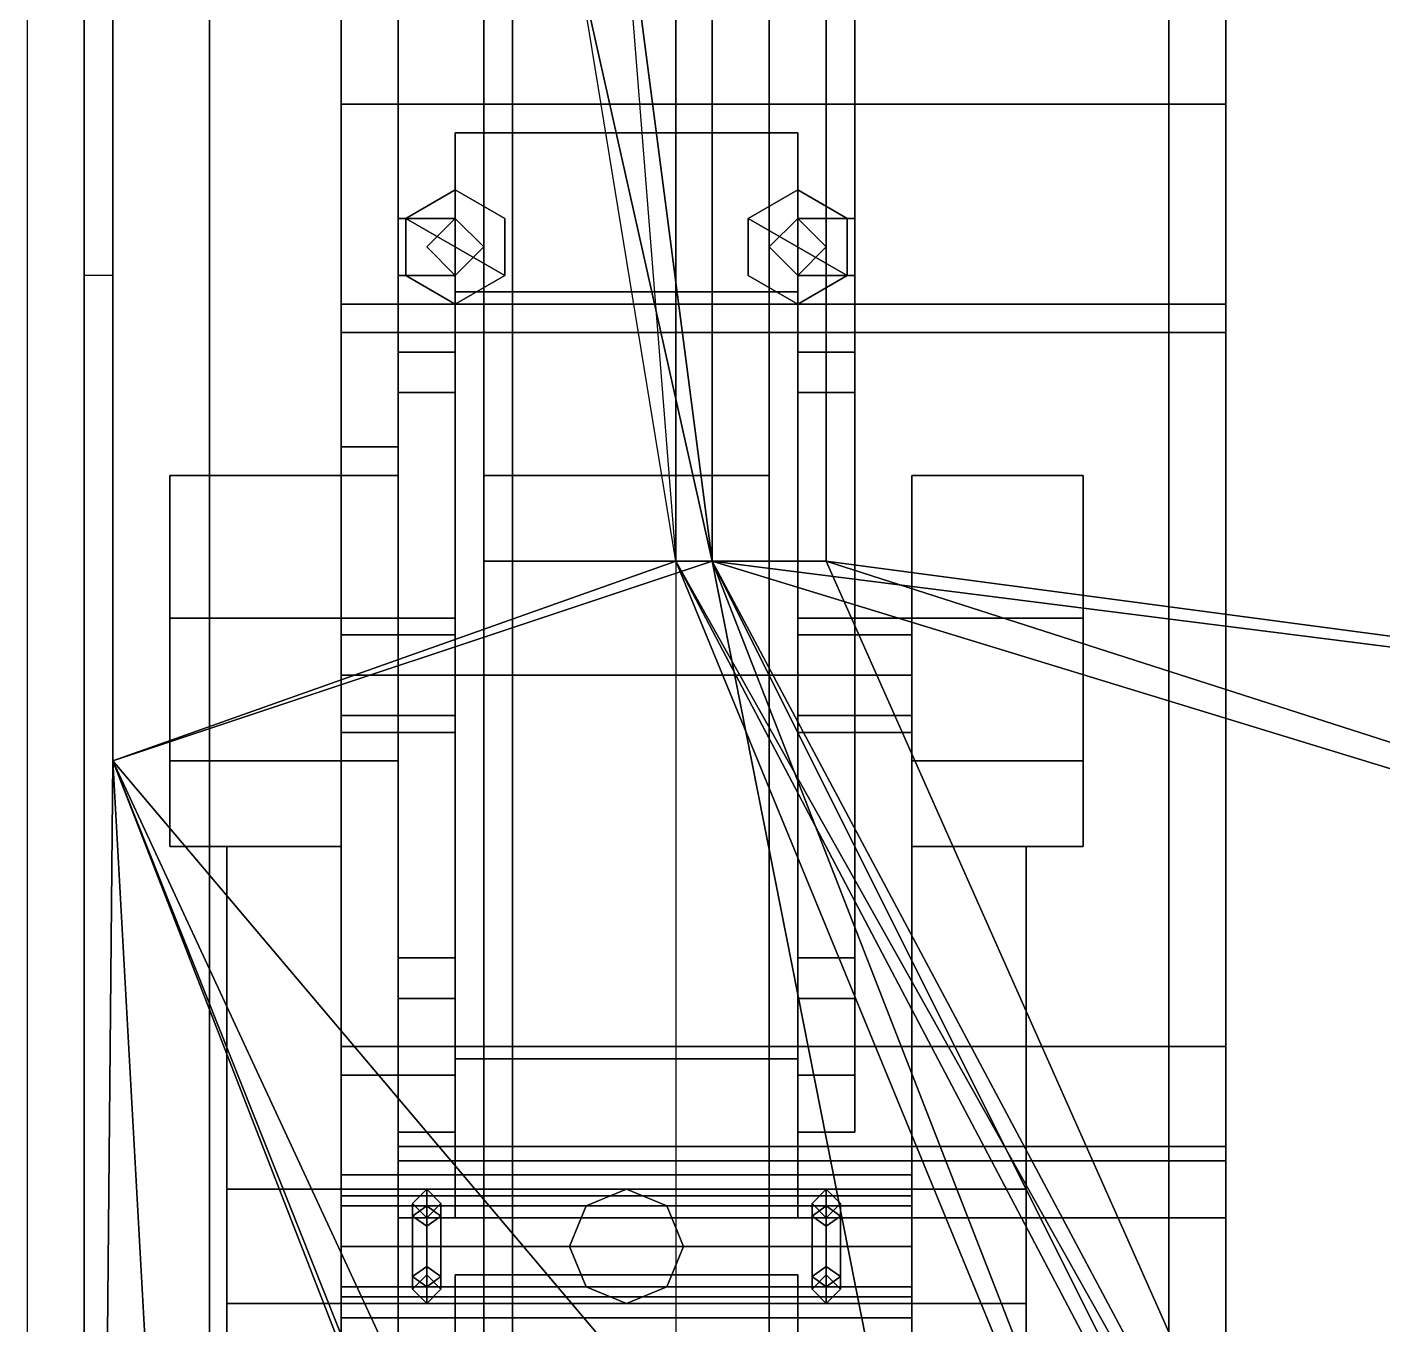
# Model space of a CAD drawing. Header units: millimetres. Extents: x -1.1 to 1.1, y -2.6 to 8.
# Drawn here: x -1.07 to -0.595, y -1.5275 to -1.073 of the extents above; entities that cross this region are included whole.
import ezdxf

# ---------------------------------------------------------------- set-up
doc = ezdxf.new("R2010")
doc.units = ezdxf.units.MM
for name, color, linetype in [('_tmp', 4, 'Continuous'), ('base_patch', 6, 'Continuous'), ('fenders', 6, 'Continuous'), ('skirts', 6, 'Continuous'), ('suspension', 5, 'Continuous'), ('tracks', 3, 'Continuous'), ('wheels', 2, 'Continuous')]:
    doc.layers.add(name, color=color, linetype=linetype)

msp = doc.modelspace()

# ---------------------------------------------------------------- linework, layer by layer
for points in [[(-0.65, -2.36, 0.97), (-0.65, 2.44, 0.97), (-0.65, 2.21, 0.73), (-0.65, 2.02615, 0.65385)], [(-0.65, -2.36, 0.97), (-0.65, -2.36, 0.97), (-0.65, 2.02615, 0.65385), (-0.65, 1.95, 0.47)], [(-0.65, -2.27, 0.41), (-0.65, 1.97485, 0.41), (0.65, 1.97485, 0.41), (0.65, -2.27, 0.41)], [(-0.65, -2.36, 0.97), (-0.65, 1.95, 0.47), (-0.65, 1.97485, 0.41), (-0.65, -2.27, 0.41)], [(-1.04, -0.45, 1.02), (-1.04, 0.97, 0.97), (-1.04, -1.33, 0.97), (-1.04, -1.01, 1.02)], [(-0.86259, -1.01, 1.6), (-0.83, -1.26, 1.69), (-0.83, 0.65, 1.69), (-0.86259, -0.45, 1.6)], [(-0.83, -1.26, 1.69), (0.83, -1.47, 1.69), (0.83, 0.65, 1.69), (-0.83, 0.65, 1.69)], [(-1.04, -1.01, 1.02), (-1.04, -1.33, 0.97), (-1.04, -1.33, 0.97), (-1.04, -1.05, 1.06)], [(-0.87707, -1.05, 1.56), (-0.83, -1.26, 1.69), (-0.83, -1.26, 1.69), (-0.86259, -1.01, 1.6)], [(-1.04, -1.05, 1.11), (-1.04, -1.33, 1.11), (-0.83, -1.26, 1.69), (-0.87707, -1.05, 1.56)], [(-1.04, -1.05, 1.06), (-1.04, -1.33, 0.97), (-1.04, -1.33, 1.11), (-1.04, -1.05, 1.11)], [(-0.65, -2.17, 1.11), (-0.83, -1.26, 1.69), (-0.83, -1.26, 1.69), (-1.04, -1.33, 1.11)], [(-0.6, -1.85, 1.35), (-0.83, -1.26, 1.69), (-0.83, -1.26, 1.69), (-0.65, -2.17, 1.11)], [(-0.59, -1.71, 1.69), (-0.83, -1.26, 1.69), (-0.83, -1.26, 1.69), (-0.59, -1.74, 1.6)], [(-0.59, -1.74, 1.6), (-0.83, -1.26, 1.69), (-0.83, -1.26, 1.69), (-0.6, -1.85, 1.35)], [(-0.17, -1.73, 1.69), (0.02, -1.52, 1.69), (-0.83, -1.26, 1.69), (-0.59, -1.71, 1.69)], [(0.76, -1.52, 1.69), (0.83, -1.47, 1.69), (-0.83, -1.26, 1.69), (0.02, -1.52, 1.69)], [(-0.65, -2.31, 0.97), (-0.65, -2.17, 1.11), (-1.04, -1.33, 1.11), (-1.04, -1.33, 0.97)]]:
    msp.add_3dface(points)
at = {"layer": '_tmp', "extrusion": (0, -1, 0)}
msp.add_line((-0.79, -1.26, 1.69), (-0.85, -1.26, 1.65), dxfattribs=at)
at = {"layer": '_tmp'}
msp.add_xline((-0.84273, 0.65, 1.65485), (0, -1), dxfattribs=at)
at = {"layer": 'base_patch'}
for points in [[(-0.84273, 0.65, 1.65485), (-0.86259, -0.45, 1.6), (-0.86259, -1.01, 1.6), (-0.84273, -1.26, 1.65485)], [(-0.79, 0.65, 1.69), (-0.84273, 0.65, 1.65485), (-0.84273, -1.26, 1.65485), (-0.79, -1.26, 1.69)], [(0.79, 0.65, 1.69), (-0.79, 0.65, 1.69), (-0.79, -1.26, 1.69), (0.79, -1.47, 1.69)], [(-0.87707, -1.05, 1.56), (-1.04, -1.05, 1.11), (-1.04, -1.33, 1.11), (-0.84273, -1.26, 1.65485)], [(-0.84273, -1.26, 1.65485), (-1.04, -1.33, 1.11), (-0.6, -1.85, 1.35)], [(-0.79, -1.26, 1.69), (-0.84273, -1.26, 1.65485), (-0.59, -1.71, 1.69)], [(-0.84273, -1.26, 1.65485), (-0.59, -1.74, 1.6), (-0.59, -1.71, 1.69)], [(-0.84273, -1.26, 1.65485), (-0.6, -1.85, 1.35), (-0.59, -1.74, 1.6)], [(0.79, -1.47, 1.69), (-0.79, -1.26, 1.69), (0.02, -1.52, 1.69), (0.76, -1.52, 1.69)], [(0.02, -1.52, 1.69), (-0.79, -1.26, 1.69), (-0.59, -1.71, 1.69), (-0.17, -1.73, 1.69)], [(-0.6, -1.85, 1.35), (-1.04, -1.33, 1.11), (-0.65, -2.17, 1.11)]]:
    msp.add_3dface(points, dxfattribs=at)
at = {"layer": 'fenders'}
for points in [[(-1.05, -2.41, 0.97), (-1.05, -1.16, 0.97), (-1.05, -1.19, 0.93), (-1.05, -2.41, 0.93)], [(-1.04, -1.33, 0.97), (-1.04, -1.16, 0.97), (-1.05, -1.16, 0.97), (-1.05, -2.41, 0.97)], [(-1.05, -2.41, 0.97), (-1.01, -2.15, 0.97), (-1.01, -1.87, 0.97), (-1.04, -1.33, 0.97)], [(-1.01, -1.87, 0.97), (-0.83, -1.87, 0.97), (-1.04, -1.33, 0.97)], [(-0.83, -1.87, 0.97), (-0.65, -2.31, 0.97), (-1.04, -1.33, 0.97)]]:
    msp.add_3dface(points, dxfattribs=at)
at = {"layer": 'skirts'}
for points in [[(-1.05, -0.48, 0.3), (-1.07, -0.48, 0.29), (-1.07, -2.13, 0.29), (-1.05, -2.14, 0.3)], [(-1.00607, -0.48, 0.68607), (-1.05, -0.48, 0.58), (-1.05, -1.85, 0.58), (-1.00607, -1.85, 0.68607)], [(-1.05, -0.48, 0.58), (-1.05, -0.48, 0.3), (-1.05, -2.14, 0.3), (-1.05, -2.31, 0.58)], [(-1.05, -0.48, 0.3), (-1.05, -1.01, 0.18), (-1.05, -1.08, 0.18), (-1.05, -0.48, 0.3)], [(-1.05, -0.48, 0.3), (-1.05, -1.08, 0.18), (-1.05, -1.3, 0.17), (-1.05, -2.14, 0.3)], [(-0.9, -0.48, 0.73), (-1.00607, -0.48, 0.68607), (-1.00607, -1.85, 0.68607), (-0.9, -1.84, 0.73)], [(-0.65, -0.48, 0.73), (-0.9, -0.48, 0.73), (-0.9, -1.84, 0.73), (-0.65, -1.84, 0.73)], [(-1.05, -1.08, 0.18), (-1.05, -1.15, 0.15), (-1.05, -1.27, 0.15), (-1.05, -1.3, 0.17)], [(-1.05, -2.14, 0.3), (-1.05, -1.3, 0.17), (-1.05, -1.61, 0.17), (-1.05, -2.14, 0.3)], [(-1.05, -1.32, 0.17), (-1.05, -1.36, 0.15), (-1.05, -1.57, 0.15), (-1.05, -1.59, 0.17)]]:
    msp.add_3dface(points, dxfattribs=at)
at = {"layer": 'suspension'}
for points in [[(-0.91, -0.93, 0.48), (-0.91, -1.23, 0.48), (-0.91, -1.17, 0.58), (-0.91, -0.99, 0.58)], [(-0.81, -0.93, 0.48), (-0.81, -1.23, 0.48), (-0.91, -1.23, 0.48), (-0.91, -0.93, 0.48)], [(-0.81, -1.17, 0.58), (-0.81, -1.23, 0.48), (-0.81, -0.93, 0.48), (-0.81, -0.99, 0.58)], [(-0.96, -0.98, 0.48), (-0.96, -1.18, 0.48), (-0.65, -1.18, 0.48), (-0.65, -0.98, 0.48)], [(-0.96, -0.99, 0.39), (-0.96, -1.17, 0.39), (-0.96, -1.18, 0.48), (-0.96, -0.98, 0.48)], [(-0.78, -0.98, 0.58), (-0.78, -1.18, 0.58), (-0.94, -1.18, 0.58), (-0.94, -0.98, 0.58)], [(-0.94, -0.98, 0.6), (-0.94, -1.18, 0.6), (-0.78, -1.18, 0.6), (-0.78, -0.98, 0.6)], [(-0.94, -0.98, 0.58), (-0.94, -1.18, 0.58), (-0.94, -1.18, 0.6), (-0.94, -0.98, 0.6)], [(-0.78, -1.18, 0.6), (-0.78, -1.18, 0.58), (-0.78, -0.98, 0.58), (-0.78, -0.98, 0.6)], [(-0.96, -0.99, 0.34), (-0.96, -1.17, 0.34), (-0.96, -1.17, 0.39), (-0.96, -0.99, 0.39)], [(-0.96, -1.06, 0.3), (-0.96, -1.1, 0.3), (-0.96, -1.17, 0.34), (-0.96, -0.99, 0.34)], [(-0.65, -1.06, 0.3), (-0.65, -1.1, 0.3), (-0.96, -1.1, 0.3), (-0.96, -1.06, 0.3)], [(-0.96, -1.17, 0.34), (-0.96, -1.1, 0.3), (-0.65, -1.1, 0.3), (-0.65, -1.17, 0.34)], [(-0.90268, -1.14, 0.62), (-0.92, -1.13, 0.62), (-0.93732, -1.14, 0.62), (-0.90268, -1.16, 0.62)], [(-0.92, -1.13, 0.6), (-0.93732, -1.14, 0.6), (-0.93732, -1.14, 0.62), (-0.92, -1.13, 0.62)], [(-0.90268, -1.14, 0.6), (-0.92, -1.13, 0.6), (-0.92, -1.13, 0.62), (-0.90268, -1.14, 0.62)], [(-0.8, -1.13, 0.6), (-0.81732, -1.14, 0.6), (-0.81732, -1.14, 0.62), (-0.8, -1.13, 0.62)], [(-0.78268, -1.14, 0.62), (-0.8, -1.13, 0.62), (-0.81732, -1.14, 0.62), (-0.78268, -1.16, 0.62)], [(-0.78268, -1.14, 0.6), (-0.8, -1.13, 0.6), (-0.8, -1.13, 0.62), (-0.78268, -1.14, 0.62)], [(-0.90268, -1.16, 0.62), (-0.93732, -1.14, 0.62), (-0.93732, -1.16, 0.62), (-0.92, -1.17, 0.62)], [(-0.93732, -1.14, 0.6), (-0.93732, -1.16, 0.6), (-0.93732, -1.16, 0.62), (-0.93732, -1.14, 0.62)], [(-0.92, -1.14, 0.48), (-0.93, -1.15, 0.48), (-0.93, -1.15, 0.58), (-0.92, -1.14, 0.58)], [(-0.91, -1.15, 0.48), (-0.92, -1.14, 0.48), (-0.92, -1.14, 0.58), (-0.91, -1.15, 0.58)], [(-0.90268, -1.16, 0.6), (-0.90268, -1.14, 0.6), (-0.90268, -1.14, 0.62), (-0.90268, -1.16, 0.62)], [(-0.81732, -1.14, 0.6), (-0.81732, -1.16, 0.6), (-0.81732, -1.16, 0.62), (-0.81732, -1.14, 0.62)], [(-0.78268, -1.16, 0.62), (-0.81732, -1.14, 0.62), (-0.81732, -1.16, 0.62), (-0.8, -1.17, 0.62)], [(-0.8, -1.14, 0.48), (-0.81, -1.15, 0.48), (-0.81, -1.15, 0.58), (-0.8, -1.14, 0.58)], [(-0.79, -1.15, 0.48), (-0.8, -1.14, 0.48), (-0.8, -1.14, 0.58), (-0.79, -1.15, 0.58)], [(-0.78268, -1.16, 0.6), (-0.78268, -1.14, 0.6), (-0.78268, -1.14, 0.62), (-0.78268, -1.16, 0.62)], [(-0.93, -1.15, 0.48), (-0.92, -1.16, 0.48), (-0.92, -1.16, 0.58), (-0.93, -1.15, 0.58)], [(-0.92, -1.16, 0.48), (-0.91, -1.15, 0.48), (-0.91, -1.15, 0.58), (-0.92, -1.16, 0.58)], [(-0.81, -1.15, 0.48), (-0.8, -1.16, 0.48), (-0.8, -1.16, 0.58), (-0.81, -1.15, 0.58)], [(-0.8, -1.16, 0.48), (-0.79, -1.15, 0.48), (-0.79, -1.15, 0.58), (-0.8, -1.16, 0.58)], [(-0.93732, -1.16, 0.6), (-0.92, -1.17, 0.6), (-0.92, -1.17, 0.62), (-0.93732, -1.16, 0.62)], [(-0.92, -1.17, 0.6), (-0.90268, -1.16, 0.6), (-0.90268, -1.16, 0.62), (-0.92, -1.17, 0.62)], [(-0.81732, -1.16, 0.6), (-0.8, -1.17, 0.6), (-0.8, -1.17, 0.62), (-0.81732, -1.16, 0.62)], [(-0.8, -1.17, 0.6), (-0.78268, -1.16, 0.6), (-0.78268, -1.16, 0.62), (-0.8, -1.17, 0.62)], [(-0.96, -1.18, 0.48), (-0.96, -1.17, 0.39), (-0.65, -1.17, 0.39), (-0.65, -1.18, 0.48)], [(-0.96, -1.17, 0.39), (-0.96, -1.17, 0.34), (-0.65, -1.17, 0.34), (-0.65, -1.17, 0.39)], [(-0.96, -1.17, 0.39), (-0.96, -1.22, 0.39), (-0.94, -1.22, 0.39), (-0.94, -1.17, 0.39)], [(-0.96, -1.17, 0.34), (-0.96, -1.23, 0.34), (-0.96, -1.22, 0.39), (-0.96, -1.17, 0.39)], [(-0.94, -1.17, 0.34), (-0.94, -1.23, 0.34), (-0.96, -1.23, 0.34), (-0.96, -1.17, 0.34)], [(-0.94, -1.22, 0.39), (-0.94, -1.23, 0.34), (-0.94, -1.17, 0.34), (-0.94, -1.17, 0.39)], [(-0.91, -1.17, 0.58), (-0.91, -1.26, 0.57), (-0.81, -1.26, 0.57), (-0.81, -1.17, 0.58)], [(-0.91, -1.23, 0.48), (-0.91, -1.23, 0.48), (-0.91, -1.26, 0.57), (-0.91, -1.17, 0.58)], [(-0.81, -1.26, 0.57), (-0.81, -1.23, 0.48), (-0.81, -1.23, 0.48), (-0.81, -1.17, 0.58)], [(-0.94, -1.18, 0.6), (-0.94, -1.18, 0.58), (-0.78, -1.18, 0.58), (-0.78, -1.18, 0.6)], [(-0.96, -1.23, 0.34), (-0.96, -1.33, 0.33), (-0.96, -1.32, 0.38), (-0.96, -1.22, 0.39)], [(-0.96, -1.22, 0.39), (-0.96, -1.32, 0.38), (-0.94, -1.32, 0.38), (-0.94, -1.22, 0.39)], [(-0.94, -1.32, 0.38), (-0.94, -1.33, 0.33), (-0.94, -1.23, 0.34), (-0.94, -1.22, 0.39)], [(-1.02, -1.33, 0.28), (-1.02, -1.23, 0.13), (-1.02, -1.36, 0.13), (-1.02, -1.36, 0.26)], [(-0.96, -1.28, 0.28), (-0.96, -1.23, 0.26), (-1.02, -1.23, 0.26), (-1.02, -1.28, 0.28)], [(-1.02, -1.28, 0.28), (-1.02, -1.23, 0.26), (-1.02, -1.23, 0.13), (-1.02, -1.33, 0.28)], [(-1.02, -1.23, 0.13), (-1.02, -1.23, 0.26), (-0.96, -1.23, 0.26), (-0.96, -1.23, 0.13)], [(-1.02, -1.36, 0.13), (-1.02, -1.23, 0.13), (-0.96, -1.23, 0.13), (-0.96, -1.36, 0.13)], [(-0.96, -1.36, 0.13), (-0.96, -1.23, 0.13), (-0.96, -1.33, 0.28), (-0.96, -1.36, 0.26)], [(-0.96, -1.23, 0.13), (-0.96, -1.23, 0.26), (-0.96, -1.28, 0.28), (-0.96, -1.33, 0.28)], [(-0.94, -1.23, 0.34), (-0.94, -1.33, 0.33), (-0.96, -1.33, 0.33), (-0.96, -1.23, 0.34)], [(-0.81, -1.23, 0.48), (-0.81, -1.56, 0.39), (-0.91, -1.56, 0.39), (-0.91, -1.23, 0.48)], [(-0.91, -1.23, 0.48), (-0.91, -1.56, 0.39), (-0.91, -1.58, 0.46), (-0.91, -1.26, 0.57)], [(-0.81, -1.58, 0.46), (-0.81, -1.56, 0.39), (-0.81, -1.23, 0.48), (-0.81, -1.26, 0.57)], [(-0.76, -1.33, 0.28), (-0.76, -1.23, 0.13), (-0.76, -1.36, 0.13), (-0.76, -1.36, 0.26)], [(-0.76, -1.28, 0.28), (-0.76, -1.23, 0.26), (-0.76, -1.23, 0.13), (-0.76, -1.33, 0.28)], [(-0.7, -1.28, 0.28), (-0.7, -1.23, 0.26), (-0.76, -1.23, 0.26), (-0.76, -1.28, 0.28)], [(-0.76, -1.23, 0.13), (-0.76, -1.23, 0.26), (-0.7, -1.23, 0.26), (-0.7, -1.23, 0.13)], [(-0.76, -1.36, 0.13), (-0.76, -1.23, 0.13), (-0.7, -1.23, 0.13), (-0.7, -1.36, 0.13)], [(-0.7, -1.36, 0.13), (-0.7, -1.23, 0.13), (-0.7, -1.33, 0.28), (-0.7, -1.36, 0.26)], [(-0.7, -1.23, 0.13), (-0.7, -1.23, 0.26), (-0.7, -1.28, 0.28), (-0.7, -1.33, 0.28)], [(-0.91, -1.26, 0.57), (-0.91, -1.58, 0.46), (-0.81, -1.58, 0.46), (-0.81, -1.26, 0.57)], [(-0.96, -1.33, 0.28), (-0.96, -1.28, 0.28), (-1.02, -1.28, 0.28), (-1.02, -1.33, 0.28)], [(-0.7, -1.33, 0.28), (-0.7, -1.28, 0.28), (-0.76, -1.28, 0.28), (-0.76, -1.33, 0.28)], [(-0.96, -1.32, 0.38), (-0.96, -1.44, 0.33), (-0.94, -1.44, 0.33), (-0.94, -1.32, 0.38)], [(-0.96, -1.33, 0.33), (-0.96, -1.43, 0.29), (-0.96, -1.44, 0.33), (-0.96, -1.32, 0.38)], [(-0.94, -1.44, 0.33), (-0.94, -1.43, 0.29), (-0.94, -1.33, 0.33), (-0.94, -1.32, 0.38)], [(-0.96, -1.36, 0.26), (-0.96, -1.33, 0.28), (-1.02, -1.33, 0.28), (-1.02, -1.36, 0.26)], [(-0.94, -1.33, 0.33), (-0.94, -1.43, 0.29), (-0.96, -1.43, 0.29), (-0.96, -1.33, 0.33)], [(-0.7, -1.36, 0.26), (-0.7, -1.33, 0.28), (-0.76, -1.33, 0.28), (-0.76, -1.36, 0.26)], [(-1, -1.48, 0.33), (-1, -1.36, 0.26), (-1, -1.64, 0.26), (-1, -1.52, 0.33)], [(-1, -1.36, 0.26), (-1, -1.36, 0.13), (-1, -1.64, 0.13), (-1, -1.64, 0.26)], [(-1, -1.64, 0.13), (-1, -1.36, 0.13), (-0.96, -1.36, 0.13), (-0.96, -1.64, 0.13)], [(-0.96, -1.48, 0.33), (-0.96, -1.36, 0.26), (-1, -1.36, 0.26), (-1, -1.48, 0.33)], [(-0.96, -1.64, 0.26), (-0.96, -1.36, 0.26), (-0.96, -1.48, 0.33), (-0.96, -1.52, 0.33)], [(-0.96, -1.64, 0.13), (-0.96, -1.36, 0.13), (-0.96, -1.36, 0.26), (-0.96, -1.64, 0.26)], [(-0.76, -1.36, 0.13), (-0.76, -1.64, 0.13), (-0.76, -1.64, 0.26), (-0.76, -1.36, 0.26)], [(-0.76, -1.36, 0.26), (-0.76, -1.64, 0.26), (-0.76, -1.52, 0.33), (-0.76, -1.48, 0.33)], [(-0.72, -1.36, 0.13), (-0.72, -1.64, 0.13), (-0.76, -1.64, 0.13), (-0.76, -1.36, 0.13)], [(-0.72, -1.48, 0.33), (-0.72, -1.36, 0.26), (-0.76, -1.36, 0.26), (-0.76, -1.48, 0.33)], [(-0.72, -1.64, 0.26), (-0.72, -1.64, 0.13), (-0.72, -1.36, 0.13), (-0.72, -1.36, 0.26)], [(-0.72, -1.52, 0.33), (-0.72, -1.64, 0.26), (-0.72, -1.36, 0.26), (-0.72, -1.48, 0.33)], [(-0.94, -1.43, 0.29), (-0.94, -1.5, 0.26), (-0.96, -1.5, 0.26), (-0.96, -1.43, 0.29)], [(-0.96, -1.43, 0.29), (-0.96, -1.5, 0.26), (-0.96, -1.5, 0.3), (-0.96, -1.44, 0.33)], [(-0.94, -1.465, 0.49), (-0.94, -1.555, 0.49), (-0.94, -1.59, 0.57), (-0.94, -1.43, 0.57)], [(-0.94, -1.43, 0.57), (-0.94, -1.59, 0.57), (-0.65, -1.59, 0.57), (-0.65, -1.43, 0.57)], [(-0.94, -1.5, 0.3), (-0.94, -1.5, 0.26), (-0.94, -1.43, 0.29), (-0.94, -1.44, 0.33)], [(-0.65, -1.43, 0.57), (-0.65, -1.465, 0.49), (-0.94, -1.465, 0.49), (-0.94, -1.43, 0.57)], [(-0.96, -1.44, 0.33), (-0.96, -1.5, 0.3), (-0.94, -1.5, 0.3), (-0.94, -1.44, 0.33)], [(-0.65, -1.465, 0.49), (-0.65, -1.555, 0.49), (-0.94, -1.555, 0.49), (-0.94, -1.465, 0.49)], [(-0.65, -1.47, 0.7), (-0.65, -1.47, 0.57), (-0.94, -1.47, 0.57), (-0.65, -1.47, 0.7)], [(-0.94, -1.47, 0.57), (-0.94, -1.49, 0.57), (-0.65, -1.49, 0.7), (-0.65, -1.47, 0.7)], [(-0.96, -1.48232, 0.26232), (-0.96, -1.475, 0.28), (-0.76, -1.475, 0.28), (-0.76, -1.48232, 0.26232)], [(-0.96, -1.475, 0.28), (-0.96, -1.48232, 0.29768), (-0.76, -1.48232, 0.29768), (-0.76, -1.475, 0.28)], [(-0.96, -1.52, 0.33), (-0.96, -1.48, 0.33), (-1, -1.48, 0.33), (-1, -1.52, 0.33)], [(-0.96, -1.48586, 0.37586), (-0.96, -1.5, 0.37), (-0.96, -1.51414, 0.37586), (-0.96, -1.48, 0.39)], [(-0.96, -1.48, 0.39), (-0.96, -1.51414, 0.37586), (-0.96, -1.52, 0.39), (-0.96, -1.48586, 0.40414)], [(-0.96, -1.48586, 0.37586), (-0.96, -1.48, 0.39), (-0.76, -1.48, 0.39), (-0.76, -1.48586, 0.37586)], [(-0.96, -1.48, 0.39), (-0.96, -1.48586, 0.40414), (-0.76, -1.48586, 0.40414), (-0.76, -1.48, 0.39)], [(-0.935, -1.48939, 0.48061), (-0.93, -1.48586, 0.48414), (-0.93, -1.48, 0.47), (-0.935, -1.485, 0.47)], [(-0.93, -1.48, 0.39), (-0.935, -1.485, 0.4), (-0.935, -1.485, 0.47), (-0.93, -1.48, 0.47)], [(-0.93, -1.48586, 0.48414), (-0.925, -1.48939, 0.48061), (-0.925, -1.485, 0.47), (-0.93, -1.48, 0.47)], [(-0.925, -1.485, 0.4), (-0.93, -1.48, 0.39), (-0.93, -1.48, 0.47), (-0.925, -1.485, 0.47)], [(-0.87414, -1.48586, 0.37586), (-0.86, -1.48, 0.39), (-0.86, -1.48, 0.28), (-0.87414, -1.48586, 0.28)], [(-0.86, -1.48, 0.39), (-0.84586, -1.48586, 0.37586), (-0.84586, -1.48586, 0.28), (-0.86, -1.48, 0.28)], [(-0.79, -1.48, 0.39), (-0.795, -1.485, 0.4), (-0.795, -1.485, 0.47), (-0.79, -1.48, 0.47)], [(-0.795, -1.48939, 0.48061), (-0.79, -1.48586, 0.48414), (-0.79, -1.48, 0.47), (-0.795, -1.485, 0.47)], [(-0.785, -1.485, 0.4), (-0.79, -1.48, 0.39), (-0.79, -1.48, 0.47), (-0.785, -1.485, 0.47)], [(-0.79, -1.48586, 0.48414), (-0.785, -1.48939, 0.48061), (-0.785, -1.485, 0.47), (-0.79, -1.48, 0.47)], [(-0.76, -1.48, 0.39), (-0.76, -1.51414, 0.40414), (-0.76, -1.52, 0.39), (-0.76, -1.48586, 0.37586)], [(-0.76, -1.48586, 0.40414), (-0.76, -1.5, 0.41), (-0.76, -1.51414, 0.40414), (-0.76, -1.48, 0.39)], [(-0.76, -1.48, 0.33), (-0.76, -1.52, 0.33), (-0.72, -1.52, 0.33), (-0.72, -1.48, 0.33)], [(-0.96, -1.5, 0.255), (-0.96, -1.48232, 0.26232), (-0.76, -1.48232, 0.26232), (-0.76, -1.5, 0.255)], [(-0.96, -1.48232, 0.29768), (-0.96, -1.5, 0.305), (-0.76, -1.5, 0.305), (-0.76, -1.48232, 0.29768)], [(-0.96, -1.48586, 0.40414), (-0.96, -1.52, 0.39), (-0.96, -1.51414, 0.40414), (-0.96, -1.5, 0.41)], [(-0.96, -1.5, 0.37), (-0.96, -1.48586, 0.37586), (-0.76, -1.48586, 0.37586), (-0.76, -1.5, 0.37)], [(-0.96, -1.48586, 0.40414), (-0.96, -1.5, 0.41), (-0.76, -1.5, 0.41), (-0.76, -1.48586, 0.40414)], [(-0.93, -1.49293, 0.47707), (-0.935, -1.48939, 0.48061), (-0.935, -1.485, 0.47), (-0.93, -1.49, 0.47)], [(-0.935, -1.485, 0.4), (-0.93, -1.49, 0.405), (-0.93, -1.49, 0.47), (-0.935, -1.485, 0.47)], [(-0.935, -1.5, 0.485), (-0.93, -1.5, 0.49), (-0.93, -1.48586, 0.48414), (-0.935, -1.48939, 0.48061)], [(-0.925, -1.48939, 0.48061), (-0.93, -1.49293, 0.47707), (-0.93, -1.49, 0.47), (-0.925, -1.485, 0.47)], [(-0.93, -1.49, 0.405), (-0.925, -1.485, 0.4), (-0.925, -1.485, 0.47), (-0.93, -1.49, 0.47)], [(-0.93, -1.5, 0.49), (-0.925, -1.5, 0.485), (-0.925, -1.48939, 0.48061), (-0.93, -1.48586, 0.48414)], [(-0.88, -1.5, 0.37), (-0.87414, -1.48586, 0.37586), (-0.87414, -1.48586, 0.28), (-0.88, -1.5, 0.28)], [(-0.84586, -1.48586, 0.37586), (-0.84, -1.5, 0.37), (-0.84, -1.5, 0.28), (-0.84586, -1.48586, 0.28)], [(-0.795, -1.485, 0.4), (-0.79, -1.49, 0.405), (-0.79, -1.49, 0.47), (-0.795, -1.485, 0.47)], [(-0.79, -1.49293, 0.47707), (-0.795, -1.48939, 0.48061), (-0.795, -1.485, 0.47), (-0.79, -1.49, 0.47)], [(-0.795, -1.5, 0.485), (-0.79, -1.5, 0.49), (-0.79, -1.48586, 0.48414), (-0.795, -1.48939, 0.48061)], [(-0.79, -1.49, 0.405), (-0.785, -1.485, 0.4), (-0.785, -1.485, 0.47), (-0.79, -1.49, 0.47)], [(-0.785, -1.48939, 0.48061), (-0.79, -1.49293, 0.47707), (-0.79, -1.49, 0.47), (-0.785, -1.485, 0.47)], [(-0.79, -1.5, 0.49), (-0.785, -1.5, 0.485), (-0.785, -1.48939, 0.48061), (-0.79, -1.48586, 0.48414)], [(-0.76, -1.48586, 0.37586), (-0.76, -1.52, 0.39), (-0.76, -1.51414, 0.37586), (-0.76, -1.5, 0.37)], [(-0.65, -1.49, 0.7), (-0.94, -1.49, 0.57), (-0.65, -1.49, 0.57), (-0.65, -1.49, 0.7)], [(-0.93, -1.5, 0.48), (-0.935, -1.5, 0.485), (-0.935, -1.48939, 0.48061), (-0.93, -1.49293, 0.47707)], [(-0.925, -1.5, 0.485), (-0.93, -1.5, 0.48), (-0.93, -1.49293, 0.47707), (-0.925, -1.48939, 0.48061)], [(-0.79, -1.5, 0.48), (-0.795, -1.5, 0.485), (-0.795, -1.48939, 0.48061), (-0.79, -1.49293, 0.47707)], [(-0.785, -1.5, 0.485), (-0.79, -1.5, 0.48), (-0.79, -1.49293, 0.47707), (-0.785, -1.48939, 0.48061)], [(-0.96, -1.51768, 0.26232), (-0.96, -1.5, 0.255), (-0.76, -1.5, 0.255), (-0.76, -1.51768, 0.26232)], [(-0.96, -1.51414, 0.37586), (-0.96, -1.5, 0.37), (-0.76, -1.5, 0.37), (-0.76, -1.51414, 0.37586)], [(-0.96, -1.5, 0.41), (-0.96, -1.51414, 0.40414), (-0.76, -1.51414, 0.40414), (-0.76, -1.5, 0.41)], [(-0.96, -1.5, 0.305), (-0.96, -1.51768, 0.29768), (-0.76, -1.51768, 0.29768), (-0.76, -1.5, 0.305)], [(-0.93, -1.50707, 0.47707), (-0.935, -1.51061, 0.48061), (-0.935, -1.5, 0.485), (-0.93, -1.5, 0.48)], [(-0.935, -1.51061, 0.48061), (-0.93, -1.51414, 0.48414), (-0.93, -1.5, 0.49), (-0.935, -1.5, 0.485)], [(-0.925, -1.51061, 0.48061), (-0.93, -1.50707, 0.47707), (-0.93, -1.5, 0.48), (-0.925, -1.5, 0.485)], [(-0.93, -1.51414, 0.48414), (-0.925, -1.51061, 0.48061), (-0.925, -1.5, 0.485), (-0.93, -1.5, 0.49)], [(-0.87414, -1.51414, 0.37586), (-0.88, -1.5, 0.37), (-0.88, -1.5, 0.28), (-0.87414, -1.51414, 0.28)], [(-0.84, -1.5, 0.37), (-0.84586, -1.51414, 0.37586), (-0.84586, -1.51414, 0.28), (-0.84, -1.5, 0.28)], [(-0.795, -1.51061, 0.48061), (-0.79, -1.51414, 0.48414), (-0.79, -1.5, 0.49), (-0.795, -1.5, 0.485)], [(-0.79, -1.50707, 0.47707), (-0.795, -1.51061, 0.48061), (-0.795, -1.5, 0.485), (-0.79, -1.5, 0.48)], [(-0.79, -1.51414, 0.48414), (-0.785, -1.51061, 0.48061), (-0.785, -1.5, 0.485), (-0.79, -1.5, 0.49)], [(-0.785, -1.51061, 0.48061), (-0.79, -1.50707, 0.47707), (-0.79, -1.5, 0.48), (-0.785, -1.5, 0.485)], [(-0.93, -1.51, 0.47), (-0.935, -1.515, 0.47), (-0.935, -1.51061, 0.48061), (-0.93, -1.50707, 0.47707)], [(-0.93, -1.51, 0.405), (-0.935, -1.515, 0.4), (-0.935, -1.515, 0.47), (-0.93, -1.51, 0.47)], [(-0.925, -1.515, 0.47), (-0.93, -1.51, 0.47), (-0.93, -1.50707, 0.47707), (-0.925, -1.51061, 0.48061)], [(-0.925, -1.515, 0.4), (-0.93, -1.51, 0.405), (-0.93, -1.51, 0.47), (-0.925, -1.515, 0.47)], [(-0.79, -1.51, 0.47), (-0.795, -1.515, 0.47), (-0.795, -1.51061, 0.48061), (-0.79, -1.50707, 0.47707)], [(-0.79, -1.51, 0.405), (-0.795, -1.515, 0.4), (-0.795, -1.515, 0.47), (-0.79, -1.51, 0.47)], [(-0.785, -1.515, 0.47), (-0.79, -1.51, 0.47), (-0.79, -1.50707, 0.47707), (-0.785, -1.51061, 0.48061)], [(-0.785, -1.515, 0.4), (-0.79, -1.51, 0.405), (-0.79, -1.51, 0.47), (-0.785, -1.515, 0.47)], [(-0.96, -1.52, 0.39), (-0.96, -1.51414, 0.37586), (-0.76, -1.51414, 0.37586), (-0.76, -1.52, 0.39)], [(-0.96, -1.51414, 0.40414), (-0.96, -1.52, 0.39), (-0.76, -1.52, 0.39), (-0.76, -1.51414, 0.40414)], [(-0.935, -1.515, 0.47), (-0.93, -1.52, 0.47), (-0.93, -1.51414, 0.48414), (-0.935, -1.51061, 0.48061)], [(-0.935, -1.515, 0.4), (-0.93, -1.52, 0.39), (-0.93, -1.52, 0.47), (-0.935, -1.515, 0.47)], [(-0.93, -1.52, 0.47), (-0.925, -1.515, 0.47), (-0.925, -1.51061, 0.48061), (-0.93, -1.51414, 0.48414)], [(-0.93, -1.52, 0.39), (-0.925, -1.515, 0.4), (-0.925, -1.515, 0.47), (-0.93, -1.52, 0.47)], [(-0.86, -1.52, 0.39), (-0.87414, -1.51414, 0.37586), (-0.87414, -1.51414, 0.28), (-0.86, -1.52, 0.28)], [(-0.84586, -1.51414, 0.37586), (-0.86, -1.52, 0.39), (-0.86, -1.52, 0.28), (-0.84586, -1.51414, 0.28)], [(-0.795, -1.515, 0.47), (-0.79, -1.52, 0.47), (-0.79, -1.51414, 0.48414), (-0.795, -1.51061, 0.48061)], [(-0.795, -1.515, 0.4), (-0.79, -1.52, 0.39), (-0.79, -1.52, 0.47), (-0.795, -1.515, 0.47)], [(-0.79, -1.52, 0.47), (-0.785, -1.515, 0.47), (-0.785, -1.51061, 0.48061), (-0.79, -1.51414, 0.48414)], [(-0.79, -1.52, 0.39), (-0.785, -1.515, 0.4), (-0.785, -1.515, 0.47), (-0.79, -1.52, 0.47)], [(-1, -1.52, 0.33), (-1, -1.64, 0.26), (-0.96, -1.64, 0.26), (-0.96, -1.52, 0.33)], [(-0.96, -1.525, 0.28), (-0.96, -1.51768, 0.26232), (-0.76, -1.51768, 0.26232), (-0.76, -1.525, 0.28)], [(-0.96, -1.51768, 0.29768), (-0.96, -1.525, 0.28), (-0.76, -1.525, 0.28), (-0.76, -1.51768, 0.29768)], [(-0.76, -1.52, 0.33), (-0.76, -1.64, 0.26), (-0.72, -1.64, 0.26), (-0.72, -1.52, 0.33)]]:
    msp.add_3dface(points, dxfattribs=at)
at = {"layer": 'tracks'}
for points in [[(-1.05, 2.05), (-1.05, -1.71), (-0.67, -1.71), (-0.67, 2.05)], [(-1.05, 2.05, -0.03), (-1.05, -1.72, -0.03), (-1.05, -1.71), (-1.05, 2.05)], [(-0.67, -1.71), (-0.67, -1.72, -0.03), (-0.67, 2.05, -0.03), (-0.67, 2.05)], [(-0.67, -0.36, 0.82), (-0.67, -2.23, 0.78), (-1.05, -2.23, 0.78), (-1.05, -0.36, 0.82)], [(-1.05, -2.23, 0.78), (-1.05, -2.23, 0.82), (-1.05, -0.36, 0.86), (-1.05, -0.36, 0.82)], [(-1.05, -0.36, 0.86), (-1.05, -2.23, 0.82), (-0.67, -2.23, 0.82), (-0.67, -0.36, 0.86)], [(-0.67, -0.36, 0.86), (-0.67, -2.23, 0.82), (-0.67, -2.23, 0.78), (-0.67, -0.36, 0.82)]]:
    msp.add_3dface(points, dxfattribs=at)
at = {"layer": 'wheels'}
for points in [[(-0.8, -1.16565, 0.32435), (-0.8, -1.11, 0.19), (-0.92, -1.11, 0.19), (-0.92, -1.16565, 0.32435)], [(-0.92, -1.16565, 0.32435), (-0.92, -1.11, 0.19), (-0.92, -1.14, 0.19), (-0.92, -1.18686, 0.30314)], [(-0.8, -1.11, 0.19), (-0.8, -1.16565, 0.05565), (-0.92, -1.16565, 0.05565), (-0.92, -1.11, 0.19)], [(-0.92, -1.11, 0.19), (-0.92, -1.16565, 0.05565), (-0.92, -1.18686, 0.07686), (-0.92, -1.14, 0.19)], [(-0.8, -1.11, 0.19), (-0.8, -1.16565, 0.32435), (-0.8, -1.18686, 0.30314), (-0.8, -1.14, 0.19)], [(-0.8, -1.16565, 0.05565), (-0.8, -1.11, 0.19), (-0.8, -1.14, 0.19), (-0.8, -1.18686, 0.07686)], [(-0.92, -1.18686, 0.30314), (-0.92, -1.14, 0.19), (-0.94, -1.14, 0.19), (-0.94, -1.18686, 0.30314)], [(-0.94, -1.18686, 0.30314), (-0.94, -1.14, 0.19), (-0.94, -1.16, 0.19), (-0.94, -1.20101, 0.28899)], [(-0.92, -1.14, 0.19), (-0.92, -1.18686, 0.07686), (-0.94, -1.18686, 0.07686), (-0.94, -1.14, 0.19)], [(-0.94, -1.14, 0.19), (-0.94, -1.18686, 0.07686), (-0.94, -1.20101, 0.09101), (-0.94, -1.16, 0.19)], [(-0.8, -1.14, 0.19), (-0.8, -1.18686, 0.30314), (-0.78, -1.18686, 0.30314), (-0.78, -1.14, 0.19)], [(-0.8, -1.18686, 0.07686), (-0.8, -1.14, 0.19), (-0.78, -1.14, 0.19), (-0.78, -1.18686, 0.07686)], [(-0.78, -1.14, 0.19), (-0.78, -1.18686, 0.30314), (-0.78, -1.20101, 0.28899), (-0.78, -1.16, 0.19)], [(-0.78, -1.18686, 0.07686), (-0.78, -1.14, 0.19), (-0.78, -1.16, 0.19), (-0.78, -1.20101, 0.09101)], [(-0.92, -1.16, 0.19), (-0.92, -1.20101, 0.28899), (-0.94, -1.20101, 0.28899), (-0.94, -1.16, 0.19)], [(-0.92, -1.20101, 0.09101), (-0.92, -1.16, 0.19), (-0.94, -1.16, 0.19), (-0.94, -1.20101, 0.09101)], [(-0.92, -1.20101, 0.28899), (-0.92, -1.16, 0.19), (-0.92, -1.28, 0.19), (-0.92, -1.28586, 0.20414)], [(-0.92, -1.16, 0.19), (-0.92, -1.20101, 0.09101), (-0.92, -1.28586, 0.17586), (-0.92, -1.28, 0.19)], [(-0.8, -1.16, 0.19), (-0.8, -1.20101, 0.28899), (-0.8, -1.28586, 0.20414), (-0.8, -1.28, 0.19)], [(-0.8, -1.20101, 0.28899), (-0.8, -1.16, 0.19), (-0.78, -1.16, 0.19), (-0.78, -1.20101, 0.28899)], [(-0.8, -1.20101, 0.09101), (-0.8, -1.16, 0.19), (-0.8, -1.28, 0.19), (-0.8, -1.28586, 0.17586)], [(-0.8, -1.16, 0.19), (-0.8, -1.20101, 0.09101), (-0.78, -1.20101, 0.09101), (-0.78, -1.16, 0.19)], [(-0.8, -1.16565, 0.05565), (-0.8, -1.3), (-0.92, -1.3), (-0.92, -1.16565, 0.05565)], [(-0.92, -1.16565, 0.05565), (-0.92, -1.3), (-0.92, -1.3, 0.03), (-0.92, -1.18686, 0.07686)], [(-0.8, -1.3, 0.38), (-0.8, -1.16565, 0.32435), (-0.92, -1.16565, 0.32435), (-0.92, -1.3, 0.38)], [(-0.92, -1.3, 0.38), (-0.92, -1.16565, 0.32435), (-0.92, -1.18686, 0.30314), (-0.92, -1.3, 0.35)], [(-0.8, -1.3), (-0.8, -1.16565, 0.05565), (-0.8, -1.18686, 0.07686), (-0.8, -1.3, 0.03)], [(-0.8, -1.16565, 0.32435), (-0.8, -1.3, 0.38), (-0.8, -1.3, 0.35), (-0.8, -1.18686, 0.30314)], [(-0.92, -1.18686, 0.07686), (-0.92, -1.3, 0.03), (-0.94, -1.3, 0.03), (-0.94, -1.18686, 0.07686)], [(-0.94, -1.18686, 0.07686), (-0.94, -1.3, 0.03), (-0.94, -1.3, 0.05), (-0.94, -1.20101, 0.09101)], [(-0.92, -1.3, 0.35), (-0.92, -1.18686, 0.30314), (-0.94, -1.18686, 0.30314), (-0.94, -1.3, 0.35)], [(-0.94, -1.3, 0.35), (-0.94, -1.18686, 0.30314), (-0.94, -1.20101, 0.28899), (-0.94, -1.3, 0.33)], [(-0.8, -1.3, 0.03), (-0.8, -1.18686, 0.07686), (-0.78, -1.18686, 0.07686), (-0.78, -1.3, 0.03)], [(-0.8, -1.18686, 0.30314), (-0.8, -1.3, 0.35), (-0.78, -1.3, 0.35), (-0.78, -1.18686, 0.30314)], [(-0.78, -1.3, 0.03), (-0.78, -1.18686, 0.07686), (-0.78, -1.20101, 0.09101), (-0.78, -1.3, 0.05)], [(-0.78, -1.18686, 0.30314), (-0.78, -1.3, 0.35), (-0.78, -1.3, 0.33), (-0.78, -1.20101, 0.28899)], [(-0.92, -1.3, 0.05), (-0.92, -1.20101, 0.09101), (-0.94, -1.20101, 0.09101), (-0.94, -1.3, 0.05)], [(-0.92, -1.20101, 0.28899), (-0.92, -1.3, 0.33), (-0.94, -1.3, 0.33), (-0.94, -1.20101, 0.28899)], [(-0.92, -1.3, 0.33), (-0.92, -1.20101, 0.28899), (-0.92, -1.28586, 0.20414), (-0.92, -1.3, 0.21)], [(-0.92, -1.20101, 0.09101), (-0.92, -1.3, 0.05), (-0.92, -1.3, 0.17), (-0.92, -1.28586, 0.17586)], [(-0.8, -1.20101, 0.28899), (-0.8, -1.3, 0.33), (-0.8, -1.3, 0.21), (-0.8, -1.28586, 0.20414)], [(-0.8, -1.3, 0.05), (-0.8, -1.20101, 0.09101), (-0.8, -1.28586, 0.17586), (-0.8, -1.3, 0.17)], [(-0.8, -1.20101, 0.09101), (-0.8, -1.3, 0.05), (-0.78, -1.3, 0.05), (-0.78, -1.20101, 0.09101)], [(-0.8, -1.3, 0.33), (-0.8, -1.20101, 0.28899), (-0.78, -1.20101, 0.28899), (-0.78, -1.3, 0.33)], [(-0.92, -1.28586, 0.20414), (-0.92, -1.28, 0.19), (-0.96, -1.28, 0.19), (-0.96, -1.28586, 0.20414)], [(-0.92, -1.28, 0.19), (-0.92, -1.28586, 0.17586), (-0.96, -1.28586, 0.17586), (-0.96, -1.28, 0.19)], [(-0.8, -1.28586, 0.17586), (-0.8, -1.28, 0.19), (-0.76, -1.28, 0.19), (-0.76, -1.28586, 0.17586)], [(-0.8, -1.28, 0.19), (-0.8, -1.28586, 0.20414), (-0.76, -1.28586, 0.20414), (-0.76, -1.28, 0.19)], [(-0.92, -1.3, 0.21), (-0.92, -1.28586, 0.20414), (-0.96, -1.28586, 0.20414), (-0.96, -1.3, 0.21)], [(-0.92, -1.28586, 0.17586), (-0.92, -1.3, 0.17), (-0.96, -1.3, 0.17), (-0.96, -1.28586, 0.17586)], [(-0.8, -1.3, 0.17), (-0.8, -1.28586, 0.17586), (-0.76, -1.28586, 0.17586), (-0.76, -1.3, 0.17)], [(-0.8, -1.28586, 0.20414), (-0.8, -1.3, 0.21), (-0.76, -1.3, 0.21), (-0.76, -1.28586, 0.20414)], [(-0.92, -1.31414, 0.20414), (-0.92, -1.3, 0.21), (-0.96, -1.3, 0.21), (-0.96, -1.31414, 0.20414)], [(-0.92, -1.3, 0.17), (-0.92, -1.31414, 0.17586), (-0.96, -1.31414, 0.17586), (-0.96, -1.3, 0.17)], [(-0.92, -1.41314, 0.30314), (-0.92, -1.3, 0.35), (-0.94, -1.3, 0.35), (-0.94, -1.41314, 0.30314)], [(-0.92, -1.3, 0.03), (-0.92, -1.41314, 0.07686), (-0.94, -1.41314, 0.07686), (-0.94, -1.3, 0.03)], [(-0.94, -1.3, 0.03), (-0.94, -1.41314, 0.07686), (-0.94, -1.39899, 0.09101), (-0.94, -1.3, 0.05)], [(-0.94, -1.41314, 0.30314), (-0.94, -1.3, 0.35), (-0.94, -1.3, 0.33), (-0.94, -1.39899, 0.28899)], [(-0.92, -1.39899, 0.09101), (-0.92, -1.3, 0.05), (-0.94, -1.3, 0.05), (-0.94, -1.39899, 0.09101)], [(-0.92, -1.3, 0.33), (-0.92, -1.39899, 0.28899), (-0.94, -1.39899, 0.28899), (-0.94, -1.3, 0.33)], [(-0.8, -1.43435, 0.32435), (-0.8, -1.3, 0.38), (-0.92, -1.3, 0.38), (-0.92, -1.43435, 0.32435)], [(-0.8, -1.3), (-0.8, -1.43435, 0.05565), (-0.92, -1.43435, 0.05565), (-0.92, -1.3)], [(-0.92, -1.3), (-0.92, -1.43435, 0.05565), (-0.92, -1.41314, 0.07686), (-0.92, -1.3, 0.03)], [(-0.92, -1.43435, 0.32435), (-0.92, -1.3, 0.38), (-0.92, -1.3, 0.35), (-0.92, -1.41314, 0.30314)], [(-0.92, -1.39899, 0.28899), (-0.92, -1.3, 0.33), (-0.92, -1.3, 0.21), (-0.92, -1.31414, 0.20414)], [(-0.92, -1.3, 0.05), (-0.92, -1.39899, 0.09101), (-0.92, -1.31414, 0.17586), (-0.92, -1.3, 0.17)], [(-0.8, -1.3, 0.38), (-0.8, -1.43435, 0.32435), (-0.8, -1.41314, 0.30314), (-0.8, -1.3, 0.35)], [(-0.8, -1.3, 0.35), (-0.8, -1.41314, 0.30314), (-0.78, -1.41314, 0.30314), (-0.78, -1.3, 0.35)], [(-0.8, -1.43435, 0.05565), (-0.8, -1.3), (-0.8, -1.3, 0.03), (-0.8, -1.41314, 0.07686)], [(-0.8, -1.41314, 0.07686), (-0.8, -1.3, 0.03), (-0.78, -1.3, 0.03), (-0.78, -1.41314, 0.07686)], [(-0.8, -1.3, 0.33), (-0.8, -1.39899, 0.28899), (-0.8, -1.31414, 0.20414), (-0.8, -1.3, 0.21)], [(-0.8, -1.39899, 0.09101), (-0.8, -1.3, 0.05), (-0.8, -1.3, 0.17), (-0.8, -1.31414, 0.17586)], [(-0.8, -1.31414, 0.17586), (-0.8, -1.3, 0.17), (-0.76, -1.3, 0.17), (-0.76, -1.31414, 0.17586)], [(-0.8, -1.3, 0.21), (-0.8, -1.31414, 0.20414), (-0.76, -1.31414, 0.20414), (-0.76, -1.3, 0.21)], [(-0.8, -1.3, 0.05), (-0.8, -1.39899, 0.09101), (-0.78, -1.39899, 0.09101), (-0.78, -1.3, 0.05)], [(-0.8, -1.39899, 0.28899), (-0.8, -1.3, 0.33), (-0.78, -1.3, 0.33), (-0.78, -1.39899, 0.28899)], [(-0.78, -1.3, 0.35), (-0.78, -1.41314, 0.30314), (-0.78, -1.39899, 0.28899), (-0.78, -1.3, 0.33)], [(-0.78, -1.41314, 0.07686), (-0.78, -1.3, 0.03), (-0.78, -1.3, 0.05), (-0.78, -1.39899, 0.09101)], [(-0.92, -1.32, 0.19), (-0.92, -1.31414, 0.20414), (-0.96, -1.31414, 0.20414), (-0.96, -1.32, 0.19)], [(-0.92, -1.31414, 0.17586), (-0.92, -1.32, 0.19), (-0.96, -1.32, 0.19), (-0.96, -1.31414, 0.17586)], [(-0.92, -1.39899, 0.09101), (-0.92, -1.44, 0.19), (-0.92, -1.32, 0.19), (-0.92, -1.31414, 0.17586)], [(-0.92, -1.44, 0.19), (-0.92, -1.39899, 0.28899), (-0.92, -1.31414, 0.20414), (-0.92, -1.32, 0.19)], [(-0.8, -1.44, 0.19), (-0.8, -1.39899, 0.09101), (-0.8, -1.31414, 0.17586), (-0.8, -1.32, 0.19)], [(-0.8, -1.39899, 0.28899), (-0.8, -1.44, 0.19), (-0.8, -1.32, 0.19), (-0.8, -1.31414, 0.20414)], [(-0.8, -1.32, 0.19), (-0.8, -1.31414, 0.17586), (-0.76, -1.31414, 0.17586), (-0.76, -1.32, 0.19)], [(-0.8, -1.31414, 0.20414), (-0.8, -1.32, 0.19), (-0.76, -1.32, 0.19), (-0.76, -1.31414, 0.20414)], [(-0.92, -1.39899, 0.28899), (-0.92, -1.44, 0.19), (-0.94, -1.44, 0.19), (-0.94, -1.39899, 0.28899)], [(-0.92, -1.44, 0.19), (-0.92, -1.39899, 0.09101), (-0.94, -1.39899, 0.09101), (-0.94, -1.44, 0.19)], [(-0.94, -1.41314, 0.07686), (-0.94, -1.46, 0.19), (-0.94, -1.44, 0.19), (-0.94, -1.39899, 0.09101)], [(-0.94, -1.46, 0.19), (-0.94, -1.41314, 0.30314), (-0.94, -1.39899, 0.28899), (-0.94, -1.44, 0.19)], [(-0.8, -1.39899, 0.09101), (-0.8, -1.44, 0.19), (-0.78, -1.44, 0.19), (-0.78, -1.39899, 0.09101)], [(-0.8, -1.44, 0.19), (-0.8, -1.39899, 0.28899), (-0.78, -1.39899, 0.28899), (-0.78, -1.44, 0.19)], [(-0.78, -1.46, 0.19), (-0.78, -1.41314, 0.07686), (-0.78, -1.39899, 0.09101), (-0.78, -1.44, 0.19)], [(-0.78, -1.41314, 0.30314), (-0.78, -1.46, 0.19), (-0.78, -1.44, 0.19), (-0.78, -1.39899, 0.28899)], [(-0.92, -1.46, 0.19), (-0.92, -1.41314, 0.30314), (-0.94, -1.41314, 0.30314), (-0.94, -1.46, 0.19)], [(-0.92, -1.41314, 0.07686), (-0.92, -1.46, 0.19), (-0.94, -1.46, 0.19), (-0.94, -1.41314, 0.07686)], [(-0.92, -1.49, 0.19), (-0.92, -1.43435, 0.32435), (-0.92, -1.41314, 0.30314), (-0.92, -1.46, 0.19)], [(-0.92, -1.43435, 0.05565), (-0.92, -1.49, 0.19), (-0.92, -1.46, 0.19), (-0.92, -1.41314, 0.07686)], [(-0.8, -1.43435, 0.32435), (-0.8, -1.49, 0.19), (-0.8, -1.46, 0.19), (-0.8, -1.41314, 0.30314)], [(-0.8, -1.41314, 0.30314), (-0.8, -1.46, 0.19), (-0.78, -1.46, 0.19), (-0.78, -1.41314, 0.30314)], [(-0.8, -1.49, 0.19), (-0.8, -1.43435, 0.05565), (-0.8, -1.41314, 0.07686), (-0.8, -1.46, 0.19)], [(-0.8, -1.46, 0.19), (-0.8, -1.41314, 0.07686), (-0.78, -1.41314, 0.07686), (-0.78, -1.46, 0.19)], [(-0.8, -1.49, 0.19), (-0.8, -1.43435, 0.32435), (-0.92, -1.43435, 0.32435), (-0.92, -1.49, 0.19)], [(-0.8, -1.43435, 0.05565), (-0.8, -1.49, 0.19), (-0.92, -1.49, 0.19), (-0.92, -1.43435, 0.05565)], [(-0.92, -1.56565, 0.32435), (-0.92, -1.51, 0.19), (-0.92, -1.54, 0.19), (-0.92, -1.58686, 0.30314)], [(-0.8, -1.56565, 0.32435), (-0.8, -1.51, 0.19), (-0.92, -1.51, 0.19), (-0.92, -1.56565, 0.32435)], [(-0.92, -1.51, 0.19), (-0.92, -1.56565, 0.05565), (-0.92, -1.58686, 0.07686), (-0.92, -1.54, 0.19)], [(-0.8, -1.51, 0.19), (-0.8, -1.56565, 0.05565), (-0.92, -1.56565, 0.05565), (-0.92, -1.51, 0.19)], [(-0.8, -1.51, 0.19), (-0.8, -1.56565, 0.32435), (-0.8, -1.58686, 0.30314), (-0.8, -1.54, 0.19)], [(-0.8, -1.56565, 0.05565), (-0.8, -1.51, 0.19), (-0.8, -1.54, 0.19), (-0.8, -1.58686, 0.07686)]]:
    msp.add_3dface(points, dxfattribs=at)

doc.saveas('drawing.dxf')
